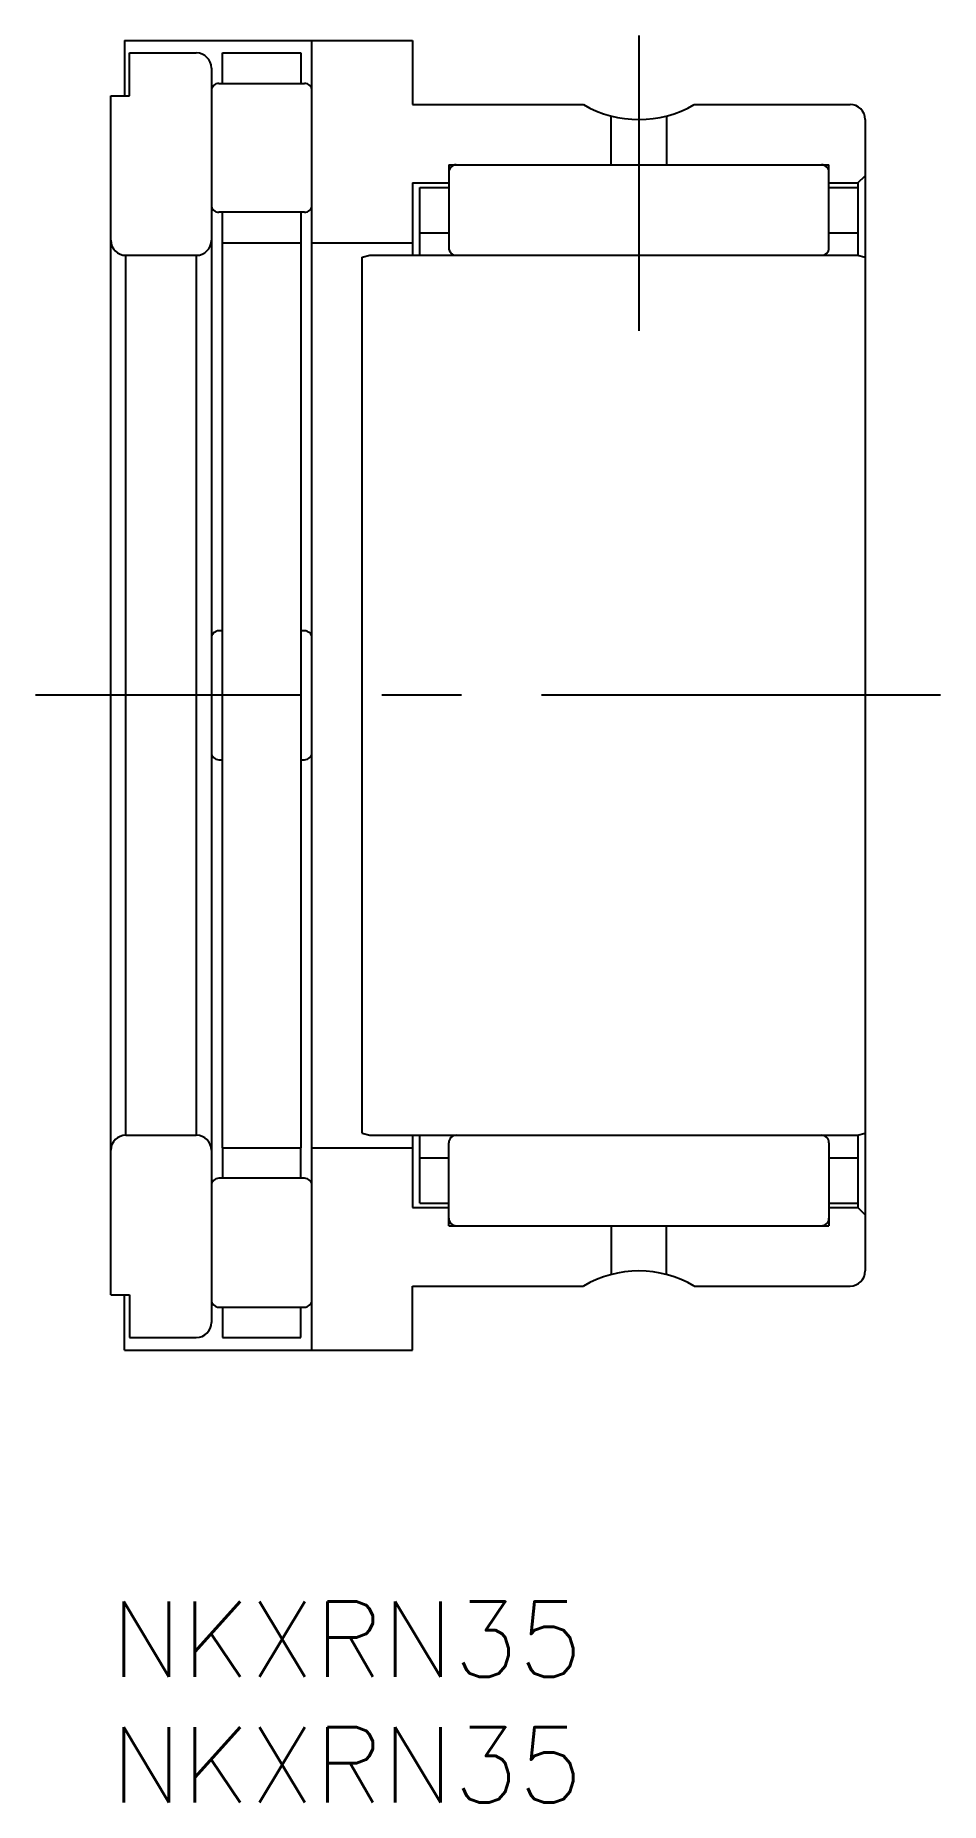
# Model space of a CAD drawing. Extents: x -3 to 33, y -8 to 62.3.
import ezdxf

# ---------------------------------------------------------------- set-up
doc = ezdxf.new("R2010")
doc.units = 0
doc.header["$LTSCALE"] = 0.5
doc.linetypes.add('CENTER', pattern=[50.8, 31.75, -6.35, 6.35, -6.35])
for name, color, linetype in [('MSM_CENTER', 1, 'CENTER'), ('MSM_CONTINUOUS', 7, 'CONTINUOUS'), ('MSM_PART_NUMBER', 7, 'CONTINUOUS')]:
    doc.layers.add(name, color=color, linetype=linetype)
doc.styles.get("Standard").update_dxf_attribs({"font": 'txt.shx', "height": 3, "bigfont": 'bigfont.shx'})

msp = doc.modelspace()

# ---------------------------------------------------------------- linework, layer by layer
at = {"layer": 'MSM_CENTER'}
for p, q in [((21, 62.3), (21, 50.55)), ((33, 36.05), (-3, 36.05))]:
    msp.add_line(p, q, dxfattribs=at)
at = {"layer": 'MSM_CONTINUOUS'}
for p, q in [((0.55, 62.1), (12, 62.1)), ((0.55, 62.1), (0.55, 59.9)), ((8, 10), (8, 62.1)), ((12, 62.1), (12, 59.55)), ((0.75, 59.9), (0.75, 61.6)), ((0.75, 61.6), (3.4, 61.6)), ((4.44, 61.6), (7.56, 61.6)), ((4.44, 60.39), (4.44, 61.6)), ((7.56, 61.6), (7.56, 60.39)), ((4, 61), (4, 11.1)), ((0, 59.9), (0.75, 59.9)), ((0, 12.2), (0, 59.9)), ((4.3, 60.39), (7.7, 60.39)), ((12, 59.55), (18.795, 59.55)), ((19.9, 57.15), (19.9, 59.091)), ((22.1, 59.091), (22.1, 57.15)), ((23.205, 59.55), (29.4, 59.55)), ((30, 58.95), (30, 13.15)), ((13.44, 57.15), (13.44, 53.85)), ((13.44, 57.15), (28.56, 57.15)), ((28.56, 53.85), (28.56, 57.15)), ((12, 56.43), (13.44, 56.43)), ((12, 56.43), (12, 53.55)), ((12.288, 56.25), (13.44, 56.25)), ((12.288, 53.55), (12.288, 56.25)), ((28.56, 56.43), (29.712, 56.43)), ((28.56, 56.25), (29.712, 56.25)), ((29.712, 56.43), (30, 56.718)), ((29.712, 56.43), (29.712, 53.547)), ((7.7, 55.26), (4.3, 55.26)), ((4.44, 18.05), (4.44, 55.26)), ((7.56, 55.26), (7.56, 18.05)), ((12.288, 54.45), (13.44, 54.45)), ((28.56, 54.45), (29.712, 54.45)), ((0.6, 53.55), (3.4, 53.55)), ((0.6, 18.55), (0.6, 53.55)), ((3.4, 53.55), (3.4, 18.55)), ((4.44, 54.05), (7.56, 54.05)), ((8, 54.05), (12, 54.05)), ((10, 53.47), (10.3, 53.55)), ((10, 18.63), (10, 53.47)), ((10.3, 53.55), (29.7, 53.55)), ((29.7, 53.55), (30, 53.47)), ((4.44, 38.615), (4.3, 38.615)), ((7.7, 38.615), (7.56, 38.615)), ((4.3, 33.485), (4.44, 33.485)), ((7.56, 33.485), (7.7, 33.485)), ((0.6, 18.55), (3.4, 18.55)), ((10, 18.63), (10.3, 18.55)), ((10.3, 18.55), (29.7, 18.55)), ((12, 18.55), (12, 15.67)), ((12.288, 15.85), (12.288, 18.55)), ((29.7, 18.55), (30, 18.63)), ((29.712, 18.553), (29.712, 15.67)), ((4.44, 18.05), (7.56, 18.05)), ((4.44, 18.05), (4.44, 16.84)), ((7.56, 16.84), (7.56, 18.05)), ((8, 18.05), (12, 18.05)), ((12.288, 17.65), (13.44, 17.65)), ((13.44, 14.95), (13.44, 18.25)), ((28.56, 18.25), (28.56, 14.95)), ((28.56, 17.65), (29.712, 17.65)), ((7.7, 16.84), (4.3, 16.84)), ((12, 15.67), (13.44, 15.67)), ((12.288, 15.85), (13.44, 15.85)), ((28.56, 15.85), (29.712, 15.85)), ((28.56, 15.67), (29.712, 15.67)), ((29.712, 15.67), (30, 15.382)), ((13.44, 14.95), (28.56, 14.95)), ((19.9, 14.95), (19.9, 13.009)), ((22.1, 13.009), (22.1, 14.95)), ((0, 12.2), (0.75, 12.2)), ((0.55, 10), (0.55, 12.2)), ((0.75, 12.2), (0.75, 10.5)), ((12, 10), (12, 12.55)), ((12, 12.55), (18.795, 12.55)), ((23.205, 12.55), (29.4, 12.55)), ((4.3, 11.71), (7.7, 11.71)), ((4.44, 11.71), (4.44, 10.5)), ((7.56, 10.5), (7.56, 11.71)), ((0.55, 10), (12, 10)), ((0.75, 10.5), (3.4, 10.5)), ((4.44, 10.5), (7.56, 10.5))]:
    msp.add_line(p, q, dxfattribs=at)
for centre, radius, start, end in [((3.4, 61), 0.6, 0, 90), ((4.3, 60.09), 0.3, 90, 180), ((7.7, 60.09), 0.3, 0, 90), ((21, 63.3), 4.35, 239.54969, 300.45031), ((29.4, 58.95), 0.6, 0, 90), ((13.74, 56.85), 0.3, 90, 180), ((28.26, 56.85), 0.3, 0, 90), ((4.3, 55.56), 0.3, 180, 270), ((7.7, 55.56), 0.3, 270, 0), ((0.6, 54.15), 0.6, 180, 270), ((3.4, 54.15), 0.6, 270, 0), ((13.74, 53.85), 0.3, 180, 270), ((28.26, 53.85), 0.3, 270, 0), ((4.3, 38.315), 0.3, 90, 180), ((7.7, 38.315), 0.3, 0, 90), ((4.3, 33.785), 0.3, 180, 270), ((7.7, 33.785), 0.3, 270, 0), ((0.6, 17.95), 0.6, 90, 180), ((3.4, 17.95), 0.6, 0, 90), ((13.74, 18.25), 0.3, 90, 180), ((28.26, 18.25), 0.3, 0, 90), ((4.3, 16.54), 0.3, 90, 180), ((7.7, 16.54), 0.3, 0, 90), ((13.74, 15.25), 0.3, 180, 270), ((28.26, 15.25), 0.3, 270, 0), ((21, 8.8), 4.35, 59.54969, 120.45031), ((29.4, 13.15), 0.6, 270, 0), ((4.3, 12.01), 0.3, 180, 270), ((7.7, 12.01), 0.3, 270, 0), ((3.4, 11.1), 0.6, 270, 0)]:
    msp.add_arc(centre, radius, start, end, dxfattribs=at)

# ---------------------------------------------------------------- texts
at = {"layer": 'MSM_PART_NUMBER'}
for p in [(0, -3), (0, -8)]:
    msp.add_text('NKXRN35', height=3, dxfattribs=at).set_placement(p)

doc.saveas('drawing.dxf')
